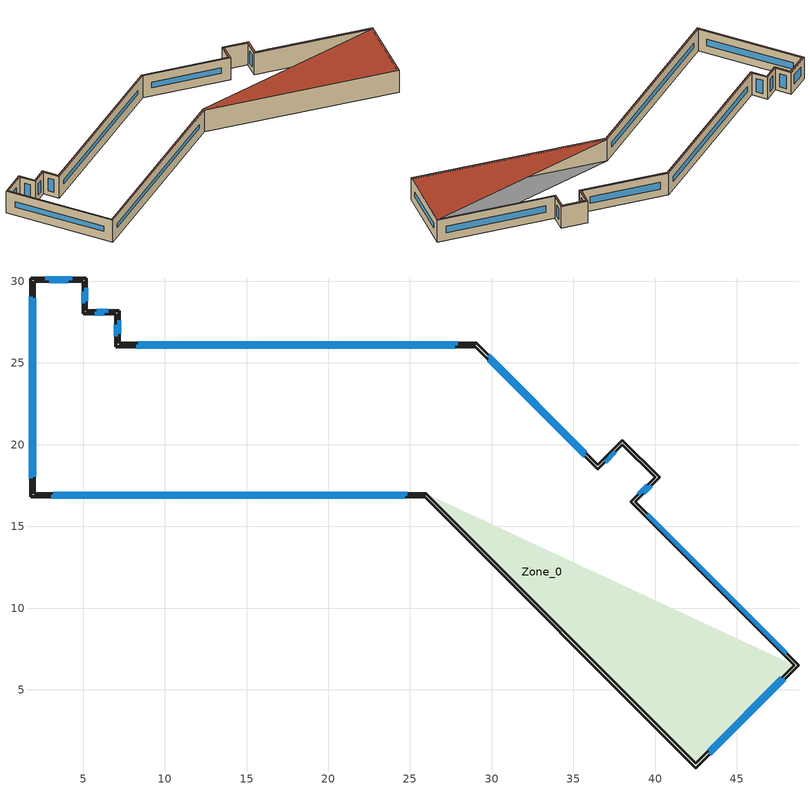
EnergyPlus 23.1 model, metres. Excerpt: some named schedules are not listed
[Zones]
Zone_0
 floor outside (90.1-2019 Nonresidential CZ 0 Exterior Floor (Mass)): 42.5,0.22 25.92,16.8 1.8,16.8 1.8,30.2 5.2,30.2 5.2,28.2 7.2,28.2 7.2,26.2 7,26.2 7,26 29,26 36.5,18.5 38,20 40,18 38.5,16.5 48.5,6.5 26,17 2,17 2,30 5,30 5,28 7,28 7,26.2 29.08,26.2 36.5,18.78 38,20.28 40.28,18 38.78,16.5 48.78,6.5 z12
 wall outside (90.1-2019 Nonresidential CZ 0 Exterior Wall (Mass)): 42.5,0.22 48.78,6.5 38.78,16.5 40.28,18 38,20.28 36.5,18.78 29.08,26.2 7.2,26.2 7.2,28.2 5.2,28.2 5.2,30.2 1.8,30.2 1.8,16.8 25.92,16.8 42.5,0.22 / 42.5,0.5 26,17 2,17 2,30 5,30 5,28 7,28 7,26 29,26 36.5,18.5 38,20 40,18 38.5,16.5 48.5,6.5 42.5,0.5 z12:15
 window (90.1-2019 Nonresidential CZ 0 Glazing (Operable)): 43.34,1.06 47.94,5.66 z13.19:13.81; 48.03,7.25 39.53,15.75 z13.06:13.94; 39.31,17.03 39.76,17.47 z12.74:14.26; 35.77,19.51 29.81,25.47 z13.03:13.97; 27.92,26.2 8.36,26.2 z13.16:13.84; 7.2,26.79 7.2,27.61 / 5.2,28.79 5.2,29.61 z12.59:14.41; 6.55,28.2 5.85,28.2 / 5,29.35 5,28.65 / 7,27.35 7,26.65 z12.65:14.35; 4.32,30.2 2.68,30.2 z12.88:14.12; 1.8,29.06 1.8,17.94 z13.14:13.86; 3.05,16.8 24.67,16.8 / 8.25,26 27.75,26 z13.25:13.75; 24.83,17 3.17,17 z13.17:13.83; 2,18.05 2,28.95 z13.05:13.95; 2.92,30 4.08,30 z12.92:14.08; 5.71,28 6.29,28 z12.71:14.29; 29.79,25.21 35.71,19.29 z13.12:13.88; 36.93,18.93 37.57,19.57 z12.61:14.39; 39.52,17.52 38.98,16.98 z12.68:14.32; 47.73,5.73 43.27,1.27 z13.1:13.9
 roof outside (90.1-2019 Nonresidential CZ 0 Exterior Roof (Mass)): 42.5,0.22 48.78,6.5 38.78,16.5 40.28,18 38,20.28 36.5,18.78 29.08,26.2 7,26.2 7,28 5,28 5,30 2,30 2,17 26,17 48.5,6.5 38.5,16.5 40,18 38,20 36.5,18.5 29,26 7,26 7,26.2 7.2,26.2 7.2,28.2 5.2,28.2 5.2,30.2 1.8,30.2 1.8,16.8 25.92,16.8 z15
[Site:GroundTemperature:BuildingSurface]
18, 18, 18, 18, 18, 18, 18, 18, 18, 18, 18, 18
[Site:GroundReflectance]
0.2, 0.2, 0.2, 0.2, 0.2, 0.2, 0.2, 0.2, 0.2, 0.2, 0.2, 0.2
[Site:GroundReflectance:SnowModifier]
1, 1
[Site:WeatherStation]
Wind Sensor Height Above Ground {m}=10; Wind Speed Profile Exponent=0.22; Wind Speed Profile Boundary Layer Thickness {m}=370; Air Temperature Sensor Height Above Ground {m}=1.5
[SizingPeriod:WeatherFileConditionType] Use Weather File Daylight Saving Period=No; Use Weather File Rain and Snow Indicators=No
Name | Period Selection | Day Type
Extreme Summer Weather Period for Design | SummerExtreme | SummerDesignDay
Extreme Winter Weather Period for Design | WinterExtreme | WinterDesignDay
[Building]
Building: North Axis {deg}=277.73; Terrain=Suburbs; Loads Convergence Tolerance Value=0.04; Temperature Convergence Tolerance Value {deltaC}=0.25; Solar Distribution=FullExterior; Maximum Number of Warmup Days=30; Minimum Number of Warmup Days=7
[Construction]
90.1-2019 Nonresidential CZ 0 Exterior Wall (Mass): Stucco_0.025_90.1-2019 Nonresidential CZ 0 Exterior Wall (Mass), Concrete_0.203_90.1-2019 Nonresidential CZ 0 Exterior Wall (Mass), Mineral Wool_0.006340168156952033_90.1-2019 Nonresidential CZ 0 Exterior Wall (Mass), Plaster_0.013_90.1-2019 Nonresidential CZ 0 Exterior Wall (Mass)
90.1-2019 Nonresidential CZ 0 Exterior Floor (Mass): Stucco_0.025_90.1-2019 Nonresidential CZ 0 Exterior Floor (Mass), Mineral Wool_0.005244967487677573_90.1-2019 Nonresidential CZ 0 Exterior Floor (Mass), Concrete_0.102_90.1-2019 Nonresidential CZ 0 Exterior Floor (Mass), Carpet_0.02_90.1-2019 Nonresidential CZ 0 Exterior Floor (Mass)
90.1-2019 Nonresidential CZ 0 Exterior Roof (Mass): Vaporpermeable Felt_0.003_90.1-2019 Nonresidential CZ 0 Exterior Roof (Mass), XPS Board_0.14713995500631277_90.1-2019 Nonresidential CZ 0 Exterior Roof (Mass), Concrete_0.203_90.1-2019 Nonresidential CZ 0 Exterior Roof (Mass), Acoustic Tile_0.005_90.1-2019 Nonresidential CZ 0 Exterior Roof (Mass)
90.1-2019 Nonresidential CZ 0 Glazing (Operable): 90.1-2019 Nonresidential CZ 0 Glazing (Operable)Window
[Material]
Stucco_0.025_90.1-2019 Nonresidential CZ 0 Exterior Wall (Mass): Roughness=Smooth; @90.1-2019 Nonresidential CZ 0 Exterior Wall (Mass):Stucco-Thickness@ [m]=0.025; @90.1-2019 Nonresidential CZ 0 Exterior Wall (Mass):Stucco-Conductivity@ [W/m-K]=0.72; @90.1-2019 Nonresidential CZ 0 Exterior Wall (Mass):Stucco-Density@ [kg/m3]=1856; @90.1-2019 Nonresidential CZ 0 Exterior Wall (Mass):Stucco-SpecificHeat@ [J/kg-K]=840; @90.1-2019 Nonresidential CZ 0 Exterior Wall (Mass):Stucco-ThermalEmittance@=0.9; @90.1-2019 Nonresidential CZ 0 Exterior Wall (Mass):Stucco-SolarAbsorptance@=0.7; @90.1-2019 Nonresidential CZ 0 Exterior Wall (Mass):Stucco-VisibleAbsorptance@=0.7
Concrete_0.203_90.1-2019 Nonresidential CZ 0 Exterior Wall (Mass): Roughness=Rough; @90.1-2019 Nonresidential CZ 0 Exterior Wall (Mass):Concrete-Thickness@ [m]=0.203; @90.1-2019 Nonresidential CZ 0 Exterior Wall (Mass):Concrete-Conductivity@ [W/m-K]=2; @90.1-2019 Nonresidential CZ 0 Exterior Wall (Mass):Concrete-Density@ [kg/m3]=2400; @90.1-2019 Nonresidential CZ 0 Exterior Wall (Mass):Concrete-SpecificHeat@ [J/kg-K]=950; @90.1-2019 Nonresidential CZ 0 Exterior Wall (Mass):Concrete-ThermalEmittance@=0.9; @90.1-2019 Nonresidential CZ 0 Exterior Wall (Mass):Concrete-SolarAbsorptance@=0.7; @90.1-2019 Nonresidential CZ 0 Exterior Wall (Mass):Concrete-VisibleAbsorptance@=0.7
Mineral Wool_0.006340168156952033_90.1-2019 Nonresidential CZ 0 Exterior Wall (Mass): Roughness=Rough; @90.1-2019 Nonresidential CZ 0 Exterior Wall (Mass):Mineral Wool-Thickness@ [m]=0.00634017; @90.1-2019 Nonresidential CZ 0 Exterior Wall (Mass):Mineral Wool-Conductivity@ [W/m-K]=0.041; @90.1-2019 Nonresidential CZ 0 Exterior Wall (Mass):Mineral Wool-Density@ [kg/m3]=155; @90.1-2019 Nonresidential CZ 0 Exterior Wall (Mass):Mineral Wool-SpecificHeat@ [J/kg-K]=1130; @90.1-2019 Nonresidential CZ 0 Exterior Wall (Mass):Mineral Wool-ThermalEmittance@=0.9; @90.1-2019 Nonresidential CZ 0 Exterior Wall (Mass):Mineral Wool-SolarAbsorptance@=0.7; @90.1-2019 Nonresidential CZ 0 Exterior Wall (Mass):Mineral Wool-VisibleAbsorptance@=0.7
Plaster_0.013_90.1-2019 Nonresidential CZ 0 Exterior Wall (Mass): Roughness=Rough; @90.1-2019 Nonresidential CZ 0 Exterior Wall (Mass):Plaster-Thickness@ [m]=0.013; @90.1-2019 Nonresidential CZ 0 Exterior Wall (Mass):Plaster-Conductivity@ [W/m-K]=1; @90.1-2019 Nonresidential CZ 0 Exterior Wall (Mass):Plaster-Density@ [kg/m3]=2000; @90.1-2019 Nonresidential CZ 0 Exterior Wall (Mass):Plaster-SpecificHeat@ [J/kg-K]=1130; @90.1-2019 Nonresidential CZ 0 Exterior Wall (Mass):Plaster-ThermalEmittance@=0.9; @90.1-2019 Nonresidential CZ 0 Exterior Wall (Mass):Plaster-SolarAbsorptance@=0.7; @90.1-2019 Nonresidential CZ 0 Exterior Wall (Mass):Plaster-VisibleAbsorptance@=0.7
Stucco_0.025_90.1-2019 Nonresidential CZ 0 Exterior Floor (Mass): Roughness=Smooth; @90.1-2019 Nonresidential CZ 0 Exterior Floor (Mass):Stucco-Thickness@ [m]=0.025; @90.1-2019 Nonresidential CZ 0 Exterior Floor (Mass):Stucco-Conductivity@ [W/m-K]=0.72; @90.1-2019 Nonresidential CZ 0 Exterior Floor (Mass):Stucco-Density@ [kg/m3]=1856; @90.1-2019 Nonresidential CZ 0 Exterior Floor (Mass):Stucco-SpecificHeat@ [J/kg-K]=840; @90.1-2019 Nonresidential CZ 0 Exterior Floor (Mass):Stucco-ThermalEmittance@=0.9; @90.1-2019 Nonresidential CZ 0 Exterior Floor (Mass):Stucco-SolarAbsorptance@=0.7; @90.1-2019 Nonresidential CZ 0 Exterior Floor (Mass):Stucco-VisibleAbsorptance@=0.7
Mineral Wool_0.005244967487677573_90.1-2019 Nonresidential CZ 0 Exterior Floor (Mass): Roughness=Rough; @90.1-2019 Nonresidential CZ 0 Exterior Floor (Mass):Mineral Wool-Thickness@ [m]=0.00524497; @90.1-2019 Nonresidential CZ 0 Exterior Floor (Mass):Mineral Wool-Conductivity@ [W/m-K]=0.041; @90.1-2019 Nonresidential CZ 0 Exterior Floor (Mass):Mineral Wool-Density@ [kg/m3]=155; @90.1-2019 Nonresidential CZ 0 Exterior Floor (Mass):Mineral Wool-SpecificHeat@ [J/kg-K]=1130; @90.1-2019 Nonresidential CZ 0 Exterior Floor (Mass):Mineral Wool-ThermalEmittance@=0.9; @90.1-2019 Nonresidential CZ 0 Exterior Floor (Mass):Mineral Wool-SolarAbsorptance@=0.7; @90.1-2019 Nonresidential CZ 0 Exterior Floor (Mass):Mineral Wool-VisibleAbsorptance@=0.7
Concrete_0.102_90.1-2019 Nonresidential CZ 0 Exterior Floor (Mass): Roughness=Rough; @90.1-2019 Nonresidential CZ 0 Exterior Floor (Mass):Concrete-Thickness@ [m]=0.102; @90.1-2019 Nonresidential CZ 0 Exterior Floor (Mass):Concrete-Conductivity@ [W/m-K]=2; @90.1-2019 Nonresidential CZ 0 Exterior Floor (Mass):Concrete-Density@ [kg/m3]=2400; @90.1-2019 Nonresidential CZ 0 Exterior Floor (Mass):Concrete-SpecificHeat@ [J/kg-K]=950; @90.1-2019 Nonresidential CZ 0 Exterior Floor (Mass):Concrete-ThermalEmittance@=0.9; @90.1-2019 Nonresidential CZ 0 Exterior Floor (Mass):Concrete-SolarAbsorptance@=0.7; @90.1-2019 Nonresidential CZ 0 Exterior Floor (Mass):Concrete-VisibleAbsorptance@=0.7
Carpet_0.02_90.1-2019 Nonresidential CZ 0 Exterior Floor (Mass): Roughness=MediumRough; @90.1-2019 Nonresidential CZ 0 Exterior Floor (Mass):Carpet-Thickness@ [m]=0.02; @90.1-2019 Nonresidential CZ 0 Exterior Floor (Mass):Carpet-Conductivity@ [W/m-K]=0.06; @90.1-2019 Nonresidential CZ 0 Exterior Floor (Mass):Carpet-Density@ [kg/m3]=288; @90.1-2019 Nonresidential CZ 0 Exterior Floor (Mass):Carpet-SpecificHeat@ [J/kg-K]=1380; @90.1-2019 Nonresidential CZ 0 Exterior Floor (Mass):Carpet-ThermalEmittance@=0.9; @90.1-2019 Nonresidential CZ 0 Exterior Floor (Mass):Carpet-SolarAbsorptance@=0.7; @90.1-2019 Nonresidential CZ 0 Exterior Floor (Mass):Carpet-VisibleAbsorptance@=0.7
Vaporpermeable Felt_0.003_90.1-2019 Nonresidential CZ 0 Exterior Roof (Mass): Roughness=Rough; @90.1-2019 Nonresidential CZ 0 Exterior Roof (Mass):Vaporpermeable Felt-Thickness@ [m]=0.003; @90.1-2019 Nonresidential CZ 0 Exterior Roof (Mass):Vaporpermeable Felt-Conductivity@ [W/m-K]=0.909091; @90.1-2019 Nonresidential CZ 0 Exterior Roof (Mass):Vaporpermeable Felt-Density@ [kg/m3]=0.5; @90.1-2019 Nonresidential CZ 0 Exterior Roof (Mass):Vaporpermeable Felt-SpecificHeat@ [J/kg-K]=1800; @90.1-2019 Nonresidential CZ 0 Exterior Roof (Mass):Vaporpermeable Felt-ThermalEmittance@=0.9; @90.1-2019 Nonresidential CZ 0 Exterior Roof (Mass):Vaporpermeable Felt-SolarAbsorptance@=0.7; @90.1-2019 Nonresidential CZ 0 Exterior Roof (Mass):Vaporpermeable Felt-VisibleAbsorptance@=0.7
XPS Board_0.14713995500631277_90.1-2019 Nonresidential CZ 0 Exterior Roof (Mass): Roughness=Rough; @90.1-2019 Nonresidential CZ 0 Exterior Roof (Mass):XPS Board-Thickness@ [m]=0.14714; @90.1-2019 Nonresidential CZ 0 Exterior Roof (Mass):XPS Board-Conductivity@ [W/m-K]=0.034; @90.1-2019 Nonresidential CZ 0 Exterior Roof (Mass):XPS Board-Density@ [kg/m3]=35; @90.1-2019 Nonresidential CZ 0 Exterior Roof (Mass):XPS Board-SpecificHeat@ [J/kg-K]=1400; @90.1-2019 Nonresidential CZ 0 Exterior Roof (Mass):XPS Board-ThermalEmittance@=0.9; @90.1-2019 Nonresidential CZ 0 Exterior Roof (Mass):XPS Board-SolarAbsorptance@=0.7; @90.1-2019 Nonresidential CZ 0 Exterior Roof (Mass):XPS Board-VisibleAbsorptance@=0.7
Concrete_0.203_90.1-2019 Nonresidential CZ 0 Exterior Roof (Mass): Roughness=Rough; @90.1-2019 Nonresidential CZ 0 Exterior Roof (Mass):Concrete-Thickness@ [m]=0.203; @90.1-2019 Nonresidential CZ 0 Exterior Roof (Mass):Concrete-Conductivity@ [W/m-K]=2; @90.1-2019 Nonresidential CZ 0 Exterior Roof (Mass):Concrete-Density@ [kg/m3]=2400; @90.1-2019 Nonresidential CZ 0 Exterior Roof (Mass):Concrete-SpecificHeat@ [J/kg-K]=950; @90.1-2019 Nonresidential CZ 0 Exterior Roof (Mass):Concrete-ThermalEmittance@=0.9; @90.1-2019 Nonresidential CZ 0 Exterior Roof (Mass):Concrete-SolarAbsorptance@=0.7; @90.1-2019 Nonresidential CZ 0 Exterior Roof (Mass):Concrete-VisibleAbsorptance@=0.7
Acoustic Tile_0.005_90.1-2019 Nonresidential CZ 0 Exterior Roof (Mass): Roughness=MediumSmooth; @90.1-2019 Nonresidential CZ 0 Exterior Roof (Mass):Acoustic Tile-Thickness@ [m]=0.005; @90.1-2019 Nonresidential CZ 0 Exterior Roof (Mass):Acoustic Tile-Conductivity@ [W/m-K]=0.06; @90.1-2019 Nonresidential CZ 0 Exterior Roof (Mass):Acoustic Tile-Density@ [kg/m3]=368; @90.1-2019 Nonresidential CZ 0 Exterior Roof (Mass):Acoustic Tile-SpecificHeat@ [J/kg-K]=590; @90.1-2019 Nonresidential CZ 0 Exterior Roof (Mass):Acoustic Tile-ThermalEmittance@=0.9; @90.1-2019 Nonresidential CZ 0 Exterior Roof (Mass):Acoustic Tile-SolarAbsorptance@=0.7; @90.1-2019 Nonresidential CZ 0 Exterior Roof (Mass):Acoustic Tile-VisibleAbsorptance@=0.7
[WindowMaterial:SimpleGlazingSystem]
90.1-2019 Nonresidential CZ 0 Glazing (Operable)Window: @90.1-2019 Nonresidential CZ 0 Glazing (Operable)-UValue@=3.52052; @90.1-2019 Nonresidential CZ 0 Glazing (Operable)-SolarHeatGainCoefficient@=0.2; @90.1-2019 Nonresidential CZ 0 Glazing (Operable)-VisibleTransmittance@=0.22
[Zone]
Zone_0: Rotation [deg]=0; Type=1; Multiplier=1; Volume [m3]=79.4638; Area [m2]=26.4879; Zone Inside Convection Algorithm=TARP; Zone Outside Convection Algorithm=DOE-2
[People]
People Zone_0: Zone or ZoneList=Zone_0; OccupancySchedule=occOffice; Number of People Calculation Method=People/Area; PeopleDensity [person/m2]=0.0714; Fraction Radiant=0.3; Sensible Heat Fraction=AUTOCALCULATE; Activity Level Schedule=Zone_0PeopleActivity; Carbon Dioxide Generation Rate [m3/s-W]=3.82E-08; Enable ASHRAE 55 Comfort Warnings=No; Mean Radiant Temperature Calculation Type=ZoneAveraged; Work Efficiency Schedule=Zone_0WorkEfficiency; Clothing Insulation Calculation Method=DynamicClothingModelASHRAE55; Air Velocity Schedule=AirSpeed 0; Thermal Comfort Model 1 Type=AdaptiveASH55; Thermal Comfort Model 2 Type=Pierce; Thermal Comfort Model 3 Type=Fanger
[ElectricEquipment]
Zone_0 Equipment: Zone or ZoneList=Zone_0; EquipmentAvailibilitySchedule=equipOffice; Design Level Calculation Method=Watts/Area; EquipmentPowerDensity [W/m2]=15; Fraction Latent=0; Fraction Radiant=.2; Fraction Lost=0
[Lights]
Zone_0 General lighting: Zone or ZoneList=Zone_0; LightsAvailibilitySchedule=lightsOffice; Design Level Calculation Method=Watts/Area; LightingPowerDensity [W/m2]=20; Return Air Fraction=0; Fraction Radiant=.42; Fraction Visible=.18; Fraction Replaceable=1
[Daylighting:Controls]
Zone_0_DaylCtrl: Zone=Zone_0; Daylighting Method=SplitFlux; @Zone_0-LightsAvailibilitySchedule@=lightsOffice; Lighting control type { 1 = continuous,2 = stepped,3 = continuous / off}=Continuous; Minimum Input Power Fraction for Continuous Dimming Control=0.1; Minimum Light Output Fraction for Continuous Dimming Control=0.1; Number of Stepped Control Steps=3; Probability Lighting will be Reset When Needed in Manual Stepped Control=1; Maximum Allowable Discomfort Glare Index=22; Daylighting Reference Point 1=Zone_0_DaylCtrlRefPt1; Fraction of Zone Controlled by Reference Point 1=1; @Zone_0-IlluminanceSetpoint@ [lux at Reference Point 1]=500
[ZoneVentilation:WindandStackOpenArea]
Zone_0NatVent_Buoy: Zone=Zone_0; Opening Area {m2}=91.7664; Opening Area Fraction Schedule=NatVentAvail_Zone_0; Opening Effectiveness=0; Effective Angle {deg}=0; Height Difference {m}=0.20706; Discharge Coefficient for Opening=0.6; Minimum Indoor Temperature {C}=22; Maximum Indoor Temperature {C}=100; Delta Temperature {deltaC}=1; Minimum Outdoor Temperature {C}=0; Maximum Outdoor Temperature {C}=30; Maximum Wind Speed {m/s}=40
[ZoneInfiltration:DesignFlowRate]
Zone_0Infiltration: Zone or ZoneList=Zone_0; Schedule=On; Design Flow Rate Calculation Method=Flow/ExteriorArea; Flow per Exterior Surface Area [m3/s-m2]=0.00056896; @Zone_0-InfiltrationConstantCoefficient@=1; @Zone_0-InfiltrationTemperatureCoefficient@=0; @Zone_0-InfiltrationWindVelocityCoefficient@=0; @Zone_0-InfiltrationWindVelocitySquaredCoefficient@=0
[Zone equipment]
Zone_0: Zone_0 Ideal Loads Air
[Sizing:Zone]
Zone_0: Zone Cooling Design Supply Air Temperature Input Method=SupplyAirTemperature; Zone Cooling Design Supply Air Temperature {C}=12; Zone Heating Design Supply Air Temperature Input Method=SupplyAirTemperature; Zone Heating Design Supply Air Temperature {C}=35; Zone Cooling Design Supply Air Humidity Ratio {kgWater/kgDryAir}=0.009; Zone Heating Design Supply Air Humidity Ratio {kgWater/kgDryAir}=0.004; Design Specification Outdoor Air Object=Zone_0MinFreshAir; Zone Heating Sizing Factor=1.15; Zone Cooling Sizing Factor=1.15; Cooling Design Air Flow Method=DesignDay; Heating Design Air Flow Method=DesignDay
[ZoneControl:Thermostat]
Zone_0 Thermostat: Zone or ZoneList=Zone_0; Control Type Schedule=Zone_0_ZoneControlTypeSched; Control 1=Dual Setpoint - Zone Zone_0
[ThermostatSetpoint:DualSetpoint]
Dual Setpoint - Zone Zone_0: Heating Setpoint Temperature Schedule=Zone_0Heating_SP_Sch; Cooling Setpoint Temperature Schedule=Zone_0Cooling_SP_Sch
[DesignSpecification:OutdoorAir]
Zone_0MinFreshAir: Outdoor Air Method=Sum; @Zone_0-MinFreshAirPerson@ [m3/s-person]=0.01; @Zone_0-MinFreshAirArea@ [m3/s-m2]=0.001; MechVentSchedule=AllOn
[Schedule:Constant]
On: 1
AirSpeed 0: 0
Zone_0PeopleActivity: Any Number, 125.28
Zone_0WorkEfficiency: Any Number, 0
Zone_0_ZoneControlTypeSched: 4
[Schedule:Year]
occOffice: Fraction, occOffice_0, 1, 1, 12, 31
lightsOffice: Fraction, lightsOffice_0, 1, 1, 12, 31
equipOffice: Fraction, equipOffice_0, 1, 1, 12, 31
NatVentAvail_Zone_0: Fraction, NatVentAvail_Zone_0_0, 1, 1, 1, 7, NatVentAvail_Zone_0_1, 1, 8, 1, 14, NatVentAvail_Zone_0_2, 1, 15, 1, 21, NatVentAvail_Zone_0_3, 1, 22, 1, 28, NatVentAvail_Zone_0_4, 1, 29, 2, 4, NatVentAvail_Zone_0_5, 2, 5, 2, 11, NatVentAvail_Zone_0_6, 2, 12, 2, 18, NatVentAvail_Zone_0_7, 2, 19, 2, 25, NatVentAvail_Zone_0_8, 2, 26, 3, 4, NatVentAvail_Zone_0_9, 3, 5, 3, 11, NatVentAvail_Zone_0_10, 3, 12, 3, 18, NatVentAvail_Zone_0_11, 3, 19, 3, 25, NatVentAvail_Zone_0_12, 3, 26, 4, 1, NatVentAvail_Zone_0_13, 4, 2, 4, 8, NatVentAvail_Zone_0_14, 4, 9, 4, 15, NatVentAvail_Zone_0_15, 4, 16, 4, 22, NatVentAvail_Zone_0_16, 4, 23, 4, 29, NatVentAvail_Zone_0_17, 4, 30, 5, 6, NatVentAvail_Zone_0_18, 5, 7, 5, 13, NatVentAvail_Zone_0_19, 5, 14, 5, 20, NatVentAvail_Zone_0_20, 5, 21, 5, 27, NatVentAvail_Zone_0_21, 5, 28, 6, 3, NatVentAvail_Zone_0_22, 6, 4, 6, 10, NatVentAvail_Zone_0_23, 6, 11, 6, 17, NatVentAvail_Zone_0_24, 6, 18, 6, 24, NatVentAvail_Zone_0_25, 6, 25, 7, 1, NatVentAvail_Zone_0_26, 7, 2, 7, 8, NatVentAvail_Zone_0_27, 7, 9, 7, 15, NatVentAvail_Zone_0_28, 7, 16, 7, 22, NatVentAvail_Zone_0_29, 7, 23, 7, 29, NatVentAvail_Zone_0_30, 7, 30, 8, 5, NatVentAvail_Zone_0_31, 8, 6, 8, 12, NatVentAvail_Zone_0_32, 8, 13, 8, 19, NatVentAvail_Zone_0_33, 8, 20, 8, 26, NatVentAvail_Zone_0_34, 8, 27, 9, 2, NatVentAvail_Zone_0_35, 9, 3, 9, 9, NatVentAvail_Zone_0_36, 9, 10, 9, 16, NatVentAvail_Zone_0_37, 9, 17, 9, 23, NatVentAvail_Zone_0_38, 9, 24, 9, 30, NatVentAvail_Zone_0_39, 10, 1, 10, 7, NatVentAvail_Zone_0_40, 10, 8, 10, 14, NatVentAvail_Zone_0_41, 10, 15, 10, 21, NatVentAvail_Zone_0_42, 10, 22, 10, 28, NatVentAvail_Zone_0_43, 10, 29, 11, 4, NatVentAvail_Zone_0_44, 11, 5, 11, 11, NatVentAvail_Zone_0_45, 11, 12, 11, 18, NatVentAvail_Zone_0_46, 11, 19, 11, 25, NatVentAvail_Zone_0_47, 11, 26, 12, 2, NatVentAvail_Zone_0_48, 12, 3, 12, 9, NatVentAvail_Zone_0_49, 12, 10, 12, 16, NatVentAvail_Zone_0_50, 12, 17, 12, 23, NatVentAvail_Zone_0_51, 12, 24, 12, 30, NatVentAvail_Zone_0_52, 12, 31, 12, 31
[Schedule:Week:Daily]
occOffice_0: 5c6cb80a-2718-4209-abfc-e37ec05789f5, 39d1c277-15d9-442d-b48a-a175d264ae40, 39d1c277-15d9-442d-b48a-a175d264ae40, 39d1c277-15d9-442d-b48a-a175d264ae40, 39d1c277-15d9-442d-b48a-a175d264ae40, 39d1c277-15d9-442d-b48a-a175d264ae40, 5c6cb80a-2718-4209-abfc-e37ec05789f5, 5c6cb80a-2718-4209-abfc-e37ec05789f5, 5c6cb80a-2718-4209-abfc-e37ec05789f5, 5c6cb80a-2718-4209-abfc-e37ec05789f5, 5c6cb80a-2718-4209-abfc-e37ec05789f5, 5c6cb80a-2718-4209-abfc-e37ec05789f5
lightsOffice_0: 5c6cb80a-2718-4209-abfc-e37ec05789f5, 9aa03d39-f196-4cf1-b12a-1fdd345af34f, 9aa03d39-f196-4cf1-b12a-1fdd345af34f, 9aa03d39-f196-4cf1-b12a-1fdd345af34f, 9aa03d39-f196-4cf1-b12a-1fdd345af34f, 9aa03d39-f196-4cf1-b12a-1fdd345af34f, 5c6cb80a-2718-4209-abfc-e37ec05789f5, 5c6cb80a-2718-4209-abfc-e37ec05789f5, 5c6cb80a-2718-4209-abfc-e37ec05789f5, 5c6cb80a-2718-4209-abfc-e37ec05789f5, 5c6cb80a-2718-4209-abfc-e37ec05789f5, 5c6cb80a-2718-4209-abfc-e37ec05789f5
equipOffice_0: 8c8de483-7f90-412b-a729-52a41b826d8a, f314cbb4-8b90-4285-a31d-d7eeba60b4e7, f314cbb4-8b90-4285-a31d-d7eeba60b4e7, f314cbb4-8b90-4285-a31d-d7eeba60b4e7, f314cbb4-8b90-4285-a31d-d7eeba60b4e7, f314cbb4-8b90-4285-a31d-d7eeba60b4e7, 8c8de483-7f90-412b-a729-52a41b826d8a, 8c8de483-7f90-412b-a729-52a41b826d8a, 8c8de483-7f90-412b-a729-52a41b826d8a, 8c8de483-7f90-412b-a729-52a41b826d8a, 8c8de483-7f90-412b-a729-52a41b826d8a, 8c8de483-7f90-412b-a729-52a41b826d8a
NatVentAvail_Zone_0_0: 5af0235e-f83d-40d1-8ed1-0eb4305ef992, 76beb657-0d3d-429f-b040-61f01982c408, 5bf43111-3af6-4816-a9d5-4c1918c627db, f809c3f8-f6dd-43f5-ac32-33f94a8b349c, 53069480-f61d-48d7-aa05-5d0b2efa1b5b, 26ecc0ee-aeb5-497c-af10-549bd2621fb9, 65e1ce37-b40b-4373-b6d2-e399b6346667, 5af0235e-f83d-40d1-8ed1-0eb4305ef992, 5af0235e-f83d-40d1-8ed1-0eb4305ef992, 5af0235e-f83d-40d1-8ed1-0eb4305ef992, 5af0235e-f83d-40d1-8ed1-0eb4305ef992, 5af0235e-f83d-40d1-8ed1-0eb4305ef992
NatVentAvail_Zone_0_1: 7c9ced58-51fd-40ce-80b9-bf85b7fdf26d, c0689fb9-7db7-4c65-8e14-2948c177c5a2, f500ed0f-15cb-4fed-be71-5ba4409327b4, 673889a0-e6ae-49e3-b98f-b42863efee8b, 2377bbc0-99bf-4392-98fe-955ea0fb932e, 71a67a65-f95b-4d2e-8460-1a3e21885096, 6a20f4fd-27d2-4451-879d-383c42d37390, 7c9ced58-51fd-40ce-80b9-bf85b7fdf26d, 7c9ced58-51fd-40ce-80b9-bf85b7fdf26d, 7c9ced58-51fd-40ce-80b9-bf85b7fdf26d, 7c9ced58-51fd-40ce-80b9-bf85b7fdf26d, 7c9ced58-51fd-40ce-80b9-bf85b7fdf26d
NatVentAvail_Zone_0_2: 3bc09e32-6095-4ff9-bd01-91606011af26, 688598aa-1879-42f7-9086-6070d1b4419a, 2377bbc0-99bf-4392-98fe-955ea0fb932e, 2e7f113d-f8b9-4d9e-8aa5-a30eed35195a, 76beb657-0d3d-429f-b040-61f01982c408, 2c70aca1-25ee-44ba-98f2-bb6834b1af60, 5b76ec3d-259c-44be-9a5d-7b0e4ad2a265, 3bc09e32-6095-4ff9-bd01-91606011af26, 3bc09e32-6095-4ff9-bd01-91606011af26, 3bc09e32-6095-4ff9-bd01-91606011af26, 3bc09e32-6095-4ff9-bd01-91606011af26, 3bc09e32-6095-4ff9-bd01-91606011af26
NatVentAvail_Zone_0_3: c3bdc7e2-79cb-4d43-a2a5-14b9754b0a86, abff430e-85b5-453a-90f2-c35d6fb69e15, 61189506-cdba-4731-aa85-26acc2a85f79, ef5a1e56-84ad-4f5b-b978-124a92e12150, 08bb569e-4133-46e1-8adb-981731d91e49, 5af0235e-f83d-40d1-8ed1-0eb4305ef992, 11970226-cc62-4ed8-b6d1-b5975dec30d4, c3bdc7e2-79cb-4d43-a2a5-14b9754b0a86, c3bdc7e2-79cb-4d43-a2a5-14b9754b0a86, c3bdc7e2-79cb-4d43-a2a5-14b9754b0a86, c3bdc7e2-79cb-4d43-a2a5-14b9754b0a86, c3bdc7e2-79cb-4d43-a2a5-14b9754b0a86
NatVentAvail_Zone_0_4: a94970e2-008b-40b4-98c4-170284fdf7d0, 342b64aa-1a51-42d0-a2b3-dd54d14eae8f, 8015cb9d-7741-4ff1-b7cd-30bbec308e26, 4ae5e9e0-f415-4429-ac53-350bf039395a, 2522fcdb-d214-43dd-905f-f834ba27bdd6, 68c209a6-07e3-4fc1-aa08-41025c4fad12, 342b64aa-1a51-42d0-a2b3-dd54d14eae8f, a94970e2-008b-40b4-98c4-170284fdf7d0, a94970e2-008b-40b4-98c4-170284fdf7d0, a94970e2-008b-40b4-98c4-170284fdf7d0, a94970e2-008b-40b4-98c4-170284fdf7d0, a94970e2-008b-40b4-98c4-170284fdf7d0
NatVentAvail_Zone_0_5: 83c8daf4-31e7-4a7b-8955-58ea4fd82914, 37db56ff-2f6c-452a-a500-58438bb4039f, 46e3fa86-365a-4a2c-b7a4-c033ef2c56fe, a3c8f685-71e0-4571-8b73-3824276aaace, 49ba7c88-6495-4bd0-be92-e964538d630b, 3ba5ac1a-5c78-4039-b532-75fcf0303b99, 556a1b4f-88eb-482b-93ed-87089df6cf80, 83c8daf4-31e7-4a7b-8955-58ea4fd82914, 83c8daf4-31e7-4a7b-8955-58ea4fd82914, 83c8daf4-31e7-4a7b-8955-58ea4fd82914, 83c8daf4-31e7-4a7b-8955-58ea4fd82914, 83c8daf4-31e7-4a7b-8955-58ea4fd82914
NatVentAvail_Zone_0_6: 759ac809-04f6-468b-959b-d69340d3a4a0, 8b6ca15e-377a-418a-8697-1e12d964a10a, 144ce713-512e-4e88-91a7-d0adf0fd1e1b, d21a2c7e-8f4a-4fb3-b377-46b5d7fb30e1, 52ca4d3e-9e67-4799-8875-d6f2d38e4ce2, 69f249ee-b93a-4351-8dc3-47a8cefb09e5, 12ac3260-a95a-4b72-bd9a-bf365ae37b15, 759ac809-04f6-468b-959b-d69340d3a4a0, 759ac809-04f6-468b-959b-d69340d3a4a0, 759ac809-04f6-468b-959b-d69340d3a4a0, 759ac809-04f6-468b-959b-d69340d3a4a0, 759ac809-04f6-468b-959b-d69340d3a4a0
NatVentAvail_Zone_0_7: 85ffa13d-cb98-491b-9d88-ef64b2a2ecb5, 65d3fb32-b7d5-4cbd-938b-e06d1accddec, e0f0c945-ea4c-446e-bab1-cfcf3d1c1919, 9bedb5be-1e47-4dc0-96e4-7801fb4348a7, 9813c1ad-0d13-474e-bfd1-10838c1d1901, 8b35fd3f-5fd4-4a43-9ddd-b93301307d6a, 4a53daed-6fa5-4a73-a419-790ea16fb40b, 85ffa13d-cb98-491b-9d88-ef64b2a2ecb5, 85ffa13d-cb98-491b-9d88-ef64b2a2ecb5, 85ffa13d-cb98-491b-9d88-ef64b2a2ecb5, 85ffa13d-cb98-491b-9d88-ef64b2a2ecb5, 85ffa13d-cb98-491b-9d88-ef64b2a2ecb5
NatVentAvail_Zone_0_8: af070e20-ed4c-4b15-beed-d7de6cb9bd5b, 7e1fe545-f596-4cdc-80b1-ff2f38cafccb, 2e5968f9-44cc-4b47-8cff-b405a0767b36, addc1c35-3ecc-477e-83b5-8b8fb0c10d72, 03af50da-a346-4245-a4be-e49ea0740d1f, 2183420c-a93d-4566-8570-a1ec5fa6e2f7, b2779c83-c8fc-4939-8014-5032e8573f30, af070e20-ed4c-4b15-beed-d7de6cb9bd5b, af070e20-ed4c-4b15-beed-d7de6cb9bd5b, af070e20-ed4c-4b15-beed-d7de6cb9bd5b, af070e20-ed4c-4b15-beed-d7de6cb9bd5b, af070e20-ed4c-4b15-beed-d7de6cb9bd5b
NatVentAvail_Zone_0_9: f38ea60c-15c0-48db-ba6c-49a242296091, d1bc2f1b-6b23-4e9b-89ad-5088a204bbb8, b2779c83-c8fc-4939-8014-5032e8573f30, fad02c36-da77-48f0-b6a3-fb4dd9782bd0, 42f23977-c978-4fbb-b2d0-47087d4419d4, fe2ac795-75ce-4868-b248-23364e3aa958, 76f46c4d-4813-494e-9ee6-1dc9dc4ee4f7, f38ea60c-15c0-48db-ba6c-49a242296091, f38ea60c-15c0-48db-ba6c-49a242296091, f38ea60c-15c0-48db-ba6c-49a242296091, f38ea60c-15c0-48db-ba6c-49a242296091, f38ea60c-15c0-48db-ba6c-49a242296091
NatVentAvail_Zone_0_10: cb0f3a39-2dae-4a00-923a-de299baec707, b2779c83-c8fc-4939-8014-5032e8573f30, 822448ea-1f7d-4d7e-b2ac-3ae23c7b1999, 07e3aaad-8880-4321-bcfb-3310348f83f8, 4c910485-2eb5-4820-84fa-f7ff478ac59d, fa1d9651-d47a-41b8-b01d-cdfa76511498, 0a375b79-360c-469e-bfe5-e1dd5a0c214d, cb0f3a39-2dae-4a00-923a-de299baec707, cb0f3a39-2dae-4a00-923a-de299baec707, cb0f3a39-2dae-4a00-923a-de299baec707, cb0f3a39-2dae-4a00-923a-de299baec707, cb0f3a39-2dae-4a00-923a-de299baec707
NatVentAvail_Zone_0_11: b2779c83-c8fc-4939-8014-5032e8573f30, 5f2a232d-a470-402a-bf48-2a0b9cd77132, 94839e2d-6bb3-4bce-bdeb-97f581424096, 3d4cf0bf-0b86-42d9-b6c6-22293769539b, 521eb9ba-d495-4b1b-a42a-d5a5751b2d81, a384f892-bc31-4e63-94c8-12ad5076f881, 2e88df3a-ce87-4fb7-8a52-4caddf6a6da4, b2779c83-c8fc-4939-8014-5032e8573f30, b2779c83-c8fc-4939-8014-5032e8573f30, b2779c83-c8fc-4939-8014-5032e8573f30, b2779c83-c8fc-4939-8014-5032e8573f30, b2779c83-c8fc-4939-8014-5032e8573f30
NatVentAvail_Zone_0_12: 2df7e1b8-d5c7-4b12-90ed-934c75662a5d, aaacd339-94eb-449f-a887-7a67e09355d9, b54ed27d-b5b6-4cc9-aa19-736f52548a36, ba8e3a8f-f76e-4d96-a36e-bdc2fadfbcde, 9800031e-5e1c-496d-b424-3b7da7466b51, bedb7bf2-783f-4927-86e1-14bc0a4bb11b, c75f9e44-70fb-40af-b741-0a9fdbae7888, 2df7e1b8-d5c7-4b12-90ed-934c75662a5d, 2df7e1b8-d5c7-4b12-90ed-934c75662a5d, 2df7e1b8-d5c7-4b12-90ed-934c75662a5d, 2df7e1b8-d5c7-4b12-90ed-934c75662a5d, 2df7e1b8-d5c7-4b12-90ed-934c75662a5d
NatVentAvail_Zone_0_13: 7053e9d1-54d5-4bfd-9de4-103c62d7de28, 23bb8afc-7071-4645-a085-023f89049e03, 009f3ffa-b9ee-400f-b3fa-b4416b5954db, b6ab4ec4-69d6-433a-aa4a-7f217d5b84bf, 3e9bd2f3-e024-4f7f-a0fe-1be6d699d410, 93ec7d5e-d051-4260-91d1-82db27ce0ad7, 960f01be-7dcc-410b-8a7a-d32abc878600, 7053e9d1-54d5-4bfd-9de4-103c62d7de28, 7053e9d1-54d5-4bfd-9de4-103c62d7de28, 7053e9d1-54d5-4bfd-9de4-103c62d7de28, 7053e9d1-54d5-4bfd-9de4-103c62d7de28, 7053e9d1-54d5-4bfd-9de4-103c62d7de28
NatVentAvail_Zone_0_14: 73999b6e-ac5e-468e-bc4d-4d887f47ade1, 68c89be6-a41c-411e-871e-a02f150f6181, ee7cb58f-7f2b-4dee-b1b0-0efe5ce2d78f, 14c3b9d5-6a17-45f7-b59e-a4c00f09c8e7, ad0e6b3a-b5ab-4f7f-bb47-7622d71a6fd3, f78e40a7-583e-423b-8403-cf18bacd2ef8, 84a34e5a-c1a1-49e0-9fad-bfd7c4e97287, 73999b6e-ac5e-468e-bc4d-4d887f47ade1, 73999b6e-ac5e-468e-bc4d-4d887f47ade1, 73999b6e-ac5e-468e-bc4d-4d887f47ade1, 73999b6e-ac5e-468e-bc4d-4d887f47ade1, 73999b6e-ac5e-468e-bc4d-4d887f47ade1
NatVentAvail_Zone_0_15: e85c3ec2-825f-4390-ae4f-2d94f6bb93e1, 509bd2c6-4708-4af8-be4d-2b86e270548c, bf70a3b4-702b-4ad4-8ecb-2b660f21093e, 458d3569-8665-4e46-945d-bd961513914c, ab0c6b84-6217-450c-b0e1-513413488263, c35766c1-4b67-4593-a275-d1f671f5c6ef, 14fa2dba-df6f-4d0f-8c2a-75f328efeb26, e85c3ec2-825f-4390-ae4f-2d94f6bb93e1, e85c3ec2-825f-4390-ae4f-2d94f6bb93e1, e85c3ec2-825f-4390-ae4f-2d94f6bb93e1, e85c3ec2-825f-4390-ae4f-2d94f6bb93e1, e85c3ec2-825f-4390-ae4f-2d94f6bb93e1
NatVentAvail_Zone_0_16: 2150363d-3a06-4db7-8851-d5017fe7ee97, 7743a4f7-bc78-4d6d-930c-dbdd0bac85cf, 367ede1d-2bd1-4bc8-8b12-d89effa36eb3, bbed4a67-b91f-434a-9895-70975f408ca3, f7be5c6e-ecf9-41e1-88a3-bce1013b9fef, 8fba7051-9457-4e09-be61-e2b26eb4296d, 170b9b41-c0ec-41e1-b3e1-00f1e3b560ca, 2150363d-3a06-4db7-8851-d5017fe7ee97, 2150363d-3a06-4db7-8851-d5017fe7ee97, 2150363d-3a06-4db7-8851-d5017fe7ee97, 2150363d-3a06-4db7-8851-d5017fe7ee97, 2150363d-3a06-4db7-8851-d5017fe7ee97
NatVentAvail_Zone_0_17: 80fed55e-38ff-4aa8-b759-f3e445199698, 116caa74-860e-407a-b07b-b5bc79909912, f3198f30-d7a9-4229-bc06-4ad12e0affec, 6b0407b9-e10f-4f75-a37a-16c609691b2e, fb4d9d0f-89dd-41af-abd9-35411b4df1ec, 9ed72c59-8f80-4615-88dd-d86916c0f80f, 59b393e1-3b03-4a03-8945-fe2fe0aa2541, 80fed55e-38ff-4aa8-b759-f3e445199698, 80fed55e-38ff-4aa8-b759-f3e445199698, 80fed55e-38ff-4aa8-b759-f3e445199698, 80fed55e-38ff-4aa8-b759-f3e445199698, 80fed55e-38ff-4aa8-b759-f3e445199698
NatVentAvail_Zone_0_18: d96ceea6-8923-4b21-b56a-ec8f47e318fd, 35dca725-98a0-4b22-b824-4bc1bddd62ac, 041fb470-710e-4bba-bfc8-a72475b00ffc, d96ceea6-8923-4b21-b56a-ec8f47e318fd, f9b7f9f8-3931-4825-9eb7-5f0a98b8fc6b, 003823ff-13b2-46a2-8c34-f4cba84a9f79, 06d25ae1-fc23-4f1e-b0ab-33f9b2ac2b54, d96ceea6-8923-4b21-b56a-ec8f47e318fd, d96ceea6-8923-4b21-b56a-ec8f47e318fd, d96ceea6-8923-4b21-b56a-ec8f47e318fd, d96ceea6-8923-4b21-b56a-ec8f47e318fd, d96ceea6-8923-4b21-b56a-ec8f47e318fd
NatVentAvail_Zone_0_19: f5a3e184-669c-49c8-bdd8-58f0b3ed4b7d, 4a7f1c1f-6d0a-4490-99cb-465d992c6951, 01611f2f-fef2-4c9f-a27b-60dcd21c9874, 095a3d22-6776-460e-a4c4-cd428b103035, 32704c68-06c3-4ac8-942b-e99809022ee0, 01f96545-da13-40d7-b3da-8d2d0615fc4a, 1282db4e-0c73-47f6-93dd-e2a3e034c847, f5a3e184-669c-49c8-bdd8-58f0b3ed4b7d, f5a3e184-669c-49c8-bdd8-58f0b3ed4b7d, f5a3e184-669c-49c8-bdd8-58f0b3ed4b7d, f5a3e184-669c-49c8-bdd8-58f0b3ed4b7d, f5a3e184-669c-49c8-bdd8-58f0b3ed4b7d
NatVentAvail_Zone_0_20: 29b82abd-ed8d-4b7e-94a8-b7973943ed72, 530139ad-0112-4b1d-af7e-bd0425894fa6, f5a3e184-669c-49c8-bdd8-58f0b3ed4b7d, 7ef61dbb-7e09-4635-8715-7985fab4a3ea, 25c29002-4e55-44ad-83b6-93600e0888b7, 6b9f26e6-2364-43c7-a536-c9e0816b6b74, 8b4b6b98-a39d-4206-a1f5-ca79ab7e7941, 29b82abd-ed8d-4b7e-94a8-b7973943ed72, 29b82abd-ed8d-4b7e-94a8-b7973943ed72, 29b82abd-ed8d-4b7e-94a8-b7973943ed72, 29b82abd-ed8d-4b7e-94a8-b7973943ed72, 29b82abd-ed8d-4b7e-94a8-b7973943ed72
NatVentAvail_Zone_0_21: 47793d52-1c70-4481-8a95-c7c6122fdb15, 37db56ff-2f6c-452a-a500-58438bb4039f, 3fea6f3f-319f-44a3-8af9-50b38ce2ecf0, f4764729-dccd-4d51-b260-bae1f04bb8bc, a8c666fa-54e3-4cff-a22a-02e45e70c5a7, 56265368-8c83-4de8-b48b-2c3d072c57d0, da0d9532-9aa9-4213-8675-fc3751345d33, 47793d52-1c70-4481-8a95-c7c6122fdb15, 47793d52-1c70-4481-8a95-c7c6122fdb15, 47793d52-1c70-4481-8a95-c7c6122fdb15, 47793d52-1c70-4481-8a95-c7c6122fdb15, 47793d52-1c70-4481-8a95-c7c6122fdb15
NatVentAvail_Zone_0_22: cce4db55-2375-4e42-a848-e3fff33ce803, c8b2cb8e-93f5-4b00-8b49-0e540c6e096c, e2f6ce00-b3a4-4271-a278-2979870a3116, 6ea1ae53-ba7e-4f77-98ba-39add722556f, d480836c-ecf6-4e6f-a6a9-fc1eed27889c, 30163711-d557-4f6e-899f-19019032cbfc, 06472075-53b9-425f-82b9-811ef5f300ab, cce4db55-2375-4e42-a848-e3fff33ce803, cce4db55-2375-4e42-a848-e3fff33ce803, cce4db55-2375-4e42-a848-e3fff33ce803, cce4db55-2375-4e42-a848-e3fff33ce803, cce4db55-2375-4e42-a848-e3fff33ce803
NatVentAvail_Zone_0_23: a9e28199-4444-4ab3-8b91-19647b0e33f0, a5f1cbc1-f244-496d-b242-2c5200d7eb72, b91beb6c-6cbf-43f8-8ac8-57364e7f5212, 1a15bce4-b4d5-4048-97f3-4002cc539ea0, ff721d5b-7621-4527-a90c-c687c8655c66, 500e9106-65fe-4cb0-beae-e94447785e64, c6c9790d-7b02-4fdb-bef6-5bf829a5cb68, a9e28199-4444-4ab3-8b91-19647b0e33f0, a9e28199-4444-4ab3-8b91-19647b0e33f0, a9e28199-4444-4ab3-8b91-19647b0e33f0, a9e28199-4444-4ab3-8b91-19647b0e33f0, a9e28199-4444-4ab3-8b91-19647b0e33f0
NatVentAvail_Zone_0_24: ca4b0c7f-9934-48f9-ab51-4ab2e36a08f5, 21fb5f3b-c7d9-4411-806a-dcf5d6c8e66a, d22efef8-6703-4a8e-b743-5080ad4dcbdf, e92cea7a-8bf4-489c-97ae-bf0d6328e5e6, fbfc19af-601f-4049-992c-961caa139d40, 7fd840ab-0bbb-48f6-950d-7d348f18108f, 28b876a2-8eac-4c61-96a7-b9f8c68423d7, ca4b0c7f-9934-48f9-ab51-4ab2e36a08f5, ca4b0c7f-9934-48f9-ab51-4ab2e36a08f5, ca4b0c7f-9934-48f9-ab51-4ab2e36a08f5, ca4b0c7f-9934-48f9-ab51-4ab2e36a08f5, ca4b0c7f-9934-48f9-ab51-4ab2e36a08f5
NatVentAvail_Zone_0_25: d2307d77-7a22-4db9-a343-5488e16942ce, e7f16288-e3dc-4cd6-b26c-ae028ec65cb9, 2058ff59-5251-4d56-b408-5ee05172ed67, 78ac18a7-bbc5-42da-9bd1-027627951019, d608cf37-10ec-4a7a-9a3c-38518bb68b38, 05ef79c6-e3c9-4e0c-b89d-43968ba2964c, 7f792d8f-d969-4bbd-aa80-4f91ffa4a263, d2307d77-7a22-4db9-a343-5488e16942ce, d2307d77-7a22-4db9-a343-5488e16942ce, d2307d77-7a22-4db9-a343-5488e16942ce, d2307d77-7a22-4db9-a343-5488e16942ce, d2307d77-7a22-4db9-a343-5488e16942ce
NatVentAvail_Zone_0_26: 1ecdee3b-340d-46d9-a3b7-38d8700e8dbf, fc606283-b2d7-47f6-8937-0d99ee1fb434, 1603f675-c36c-4e30-8244-9e35c580e02d, 2e1ca2d5-c921-46c7-932c-4e6bad4d6f6f, e1cb27c0-f4c3-45b1-baff-a3de9a951b7e, c644a73e-1d55-4a8c-a946-092548a6172f, cab835bd-b5dc-4eda-9424-97f963abd96f, 1ecdee3b-340d-46d9-a3b7-38d8700e8dbf, 1ecdee3b-340d-46d9-a3b7-38d8700e8dbf, 1ecdee3b-340d-46d9-a3b7-38d8700e8dbf, 1ecdee3b-340d-46d9-a3b7-38d8700e8dbf, 1ecdee3b-340d-46d9-a3b7-38d8700e8dbf
NatVentAvail_Zone_0_27: e0bda25e-f7f4-4fa1-9fc0-8691f8c86fdd, 213d0047-98b3-41bf-8ee4-b825f37f0e17, d8803ac0-9e84-48ef-abf4-eb62553a3239, c70f6d20-d757-4f54-a63d-c9a792a9c06e, 487715ba-7295-4d02-9197-4eed5fa0df73, 72ff1ce5-c7d1-4c28-8102-41a0d2f9776f, 109be68e-f2fd-4349-933c-c0b90278640e, e0bda25e-f7f4-4fa1-9fc0-8691f8c86fdd, e0bda25e-f7f4-4fa1-9fc0-8691f8c86fdd, e0bda25e-f7f4-4fa1-9fc0-8691f8c86fdd, e0bda25e-f7f4-4fa1-9fc0-8691f8c86fdd, e0bda25e-f7f4-4fa1-9fc0-8691f8c86fdd
NatVentAvail_Zone_0_28: 58c4c59c-2e3a-4c06-a656-15de218eb26d, 1a44fb7b-8806-4b83-98fc-487abf7ede0b, ba07c9e0-61af-4acd-a3e8-7c1f715ccf9b, 72eb17ca-9aea-4e8a-a770-535804916f38, 6b0407b9-e10f-4f75-a37a-16c609691b2e, cc748031-ccae-4fcc-b83f-fe7ca2ea6671, 47793d52-1c70-4481-8a95-c7c6122fdb15, 58c4c59c-2e3a-4c06-a656-15de218eb26d, 58c4c59c-2e3a-4c06-a656-15de218eb26d, 58c4c59c-2e3a-4c06-a656-15de218eb26d, 58c4c59c-2e3a-4c06-a656-15de218eb26d, 58c4c59c-2e3a-4c06-a656-15de218eb26d
NatVentAvail_Zone_0_29: 20ccf4d7-a443-4ba1-9692-811dda2bdaf6, fe76acda-9a14-405d-830a-101d4a657197, 14419bea-ac58-4b9f-b620-4a61c2f45f84, c2881f6e-d0e5-42f8-a0fb-a4434d6f2057, 6b0407b9-e10f-4f75-a37a-16c609691b2e, 6b0407b9-e10f-4f75-a37a-16c609691b2e, d38377a5-023a-4d01-90a3-9cf6da40b8b1, 20ccf4d7-a443-4ba1-9692-811dda2bdaf6, 20ccf4d7-a443-4ba1-9692-811dda2bdaf6, 20ccf4d7-a443-4ba1-9692-811dda2bdaf6, 20ccf4d7-a443-4ba1-9692-811dda2bdaf6, 20ccf4d7-a443-4ba1-9692-811dda2bdaf6
NatVentAvail_Zone_0_30: cb44759b-512a-4b11-9940-9c0975234608, b2779c83-c8fc-4939-8014-5032e8573f30, 0d9240ae-7734-4139-a9ad-543933d5c2b8, 39ec7536-aac3-465e-b49d-00e7fa2af35f, 98d8c2c0-cdc7-4558-9e65-08087ff3db18, 6acfd73b-8a01-4cdb-afdd-0e14ff83b37e, ef4d83c5-24df-492e-8cc8-186519673901, cb44759b-512a-4b11-9940-9c0975234608, cb44759b-512a-4b11-9940-9c0975234608, cb44759b-512a-4b11-9940-9c0975234608, cb44759b-512a-4b11-9940-9c0975234608, cb44759b-512a-4b11-9940-9c0975234608
NatVentAvail_Zone_0_31: 54294bf3-85da-4523-a0c6-ad102283ca47, 7ef61dbb-7e09-4635-8715-7985fab4a3ea, 14419bea-ac58-4b9f-b620-4a61c2f45f84, c5780e85-8b34-4b9a-95e7-ff2b00eed42b, ddc76f2f-dcde-47a0-8888-d9a79556f6d1, c092d5a7-1720-4d03-bdc7-5da572980597, ee0a513e-ec3a-4a11-81cf-5c248927edf8, 54294bf3-85da-4523-a0c6-ad102283ca47, 54294bf3-85da-4523-a0c6-ad102283ca47, 54294bf3-85da-4523-a0c6-ad102283ca47, 54294bf3-85da-4523-a0c6-ad102283ca47, 54294bf3-85da-4523-a0c6-ad102283ca47
NatVentAvail_Zone_0_32: 11e8dd3c-94d4-47ab-b4ff-8f1fab3e6f0c, 287db727-fdd2-4928-a836-0648d2c029d8, 85125328-312a-408b-abeb-543139fe87d2, 2cb76828-2d23-4a49-beb9-8fce1eb3aaa3, 28f35d84-5c10-4532-9864-35f7762e891c, 7573ed5e-101e-4356-b538-c522b658bddf, b1136cd5-07a7-4899-875b-849d37357c2a, 11e8dd3c-94d4-47ab-b4ff-8f1fab3e6f0c, 11e8dd3c-94d4-47ab-b4ff-8f1fab3e6f0c, 11e8dd3c-94d4-47ab-b4ff-8f1fab3e6f0c, 11e8dd3c-94d4-47ab-b4ff-8f1fab3e6f0c, 11e8dd3c-94d4-47ab-b4ff-8f1fab3e6f0c
NatVentAvail_Zone_0_33: a6287f36-a2fb-48ff-881f-1aca6c83e91f, 65d0f523-ebc0-4dfb-9af1-18cfb9e67dfd, 5273d7b5-6fbc-4064-914b-15736bafbad9, 9d95ba4a-597e-41a0-85ae-ac670fd4f5f6, e9f9b0f3-b47f-403a-9f5c-4aac1d7d01f0, 3fea6f3f-319f-44a3-8af9-50b38ce2ecf0, 065d3883-a38a-47f4-8884-9ac10b325c12, a6287f36-a2fb-48ff-881f-1aca6c83e91f, a6287f36-a2fb-48ff-881f-1aca6c83e91f, a6287f36-a2fb-48ff-881f-1aca6c83e91f, a6287f36-a2fb-48ff-881f-1aca6c83e91f, a6287f36-a2fb-48ff-881f-1aca6c83e91f
NatVentAvail_Zone_0_34: c74323a5-20c3-4353-8ff6-06528f7613b8, 4ae2b523-f047-4e47-ba19-33ad639b5592, 07f82f3a-de25-4f29-a781-0124d0a6ba7f, 836a5196-3138-4b95-9cce-e4980ae71ec3, 22c8cf97-69cf-4ab0-beed-e02628b39050, 2ad129a5-19b3-41b5-bcd6-fe1f075f6af7, b2bc53f8-4970-4170-94a9-363ba54c0f39, c74323a5-20c3-4353-8ff6-06528f7613b8, c74323a5-20c3-4353-8ff6-06528f7613b8, c74323a5-20c3-4353-8ff6-06528f7613b8, c74323a5-20c3-4353-8ff6-06528f7613b8, c74323a5-20c3-4353-8ff6-06528f7613b8
NatVentAvail_Zone_0_35: f388e3b2-6792-4a16-9cf0-c9a8ef180db0, 1325ee2e-3f63-40ca-9223-122dd59afa42, 7c9ced58-51fd-40ce-80b9-bf85b7fdf26d, 27148672-c6c2-4202-a8a7-c8017401abbf, 12ac3260-a95a-4b72-bd9a-bf365ae37b15, af54ec4b-8552-42e7-a569-5330083a83ba, 6f9bae2d-8691-4de0-ade3-c5a39bc2ea9a, f388e3b2-6792-4a16-9cf0-c9a8ef180db0, f388e3b2-6792-4a16-9cf0-c9a8ef180db0, f388e3b2-6792-4a16-9cf0-c9a8ef180db0, f388e3b2-6792-4a16-9cf0-c9a8ef180db0, f388e3b2-6792-4a16-9cf0-c9a8ef180db0
NatVentAvail_Zone_0_36: c62fc0fd-debc-49bb-b7b8-57af301d3f57, 29b82abd-ed8d-4b7e-94a8-b7973943ed72, f0f40fe1-954e-49fa-ad52-d1537d7faf39, 616c088d-1314-4efb-9af4-14e68d1f2607, 8fc3e8fd-5c33-499a-b936-1379d7217410, 80c093d4-380a-42f3-bccd-6b0be7cd66e9, 2058ff59-5251-4d56-b408-5ee05172ed67, c62fc0fd-debc-49bb-b7b8-57af301d3f57, c62fc0fd-debc-49bb-b7b8-57af301d3f57, c62fc0fd-debc-49bb-b7b8-57af301d3f57, c62fc0fd-debc-49bb-b7b8-57af301d3f57, c62fc0fd-debc-49bb-b7b8-57af301d3f57
NatVentAvail_Zone_0_37: 6b0407b9-e10f-4f75-a37a-16c609691b2e, 78c573d0-b004-4d69-9ea5-7bc1d3a5cac5, ca11f8a2-1c49-4295-89ff-ac73dd8e704a, 9c369722-5cbb-4106-9a10-a2cfe55e28b9, 2673e3cd-b472-4e99-ab4e-14b806ffc3ee, 76beb657-0d3d-429f-b040-61f01982c408, 563f395e-6951-4efc-8b65-e89015057554, 6b0407b9-e10f-4f75-a37a-16c609691b2e, 6b0407b9-e10f-4f75-a37a-16c609691b2e, 6b0407b9-e10f-4f75-a37a-16c609691b2e, 6b0407b9-e10f-4f75-a37a-16c609691b2e, 6b0407b9-e10f-4f75-a37a-16c609691b2e
NatVentAvail_Zone_0_38: da14b9d4-8eec-42b3-ae6a-8bdf6108e1c1, 3c8fb796-674f-4ba5-b7bd-120ac39db031, c62fc0fd-debc-49bb-b7b8-57af301d3f57, 3ed0f546-0992-4db4-bd1f-2ac5bddc4448, be23d029-b911-4646-94e4-493ae37b2a39, c318b320-2816-4df7-9903-b9406f101c48, 407700ea-0581-4993-82b0-564ecb4134a2, da14b9d4-8eec-42b3-ae6a-8bdf6108e1c1, da14b9d4-8eec-42b3-ae6a-8bdf6108e1c1, da14b9d4-8eec-42b3-ae6a-8bdf6108e1c1, da14b9d4-8eec-42b3-ae6a-8bdf6108e1c1, da14b9d4-8eec-42b3-ae6a-8bdf6108e1c1
NatVentAvail_Zone_0_39: 244daf2f-a0db-4e49-ab3d-a2804bfbda19, 85621fd4-5b09-4336-b621-6064d0d8c29f, f6d569cb-34cb-46b6-9c63-eab0ae659e14, 06862c44-80c1-4bcd-9ea6-63763f808309, 24ab70df-0190-462f-8fed-5e89c7d7fab1, 011eb573-06e7-4fba-b7c0-4da922ddcf5a, 6b0407b9-e10f-4f75-a37a-16c609691b2e, 244daf2f-a0db-4e49-ab3d-a2804bfbda19, 244daf2f-a0db-4e49-ab3d-a2804bfbda19, 244daf2f-a0db-4e49-ab3d-a2804bfbda19, 244daf2f-a0db-4e49-ab3d-a2804bfbda19, 244daf2f-a0db-4e49-ab3d-a2804bfbda19
NatVentAvail_Zone_0_40: c2881f6e-d0e5-42f8-a0fb-a4434d6f2057, c8f4c8ee-021c-42ac-9a1e-da3cca507f80, 0ed3388e-e787-4350-a624-9d0bc6d509d4, 821be4ed-55cf-4279-9ca4-e80049501189, fdcac26f-ad20-4648-8a4e-a439740f9f05, 92d3656b-5388-4264-a835-6bcb01692d5c, 1342560d-3538-4e20-83cf-2ebf14cce0f8, c2881f6e-d0e5-42f8-a0fb-a4434d6f2057, c2881f6e-d0e5-42f8-a0fb-a4434d6f2057, c2881f6e-d0e5-42f8-a0fb-a4434d6f2057, c2881f6e-d0e5-42f8-a0fb-a4434d6f2057, c2881f6e-d0e5-42f8-a0fb-a4434d6f2057
NatVentAvail_Zone_0_41: 828e2f64-4d67-4d6d-a104-e4d2f281f679, 7671a26f-82d2-4a94-ad62-79b34b3ecaae, a16ed777-67c3-4684-9cb1-8105483cb621, def240ec-a705-4a2d-a7f0-9fd50d1cf281, f99944f0-9aab-4769-b400-c3d09f0c2f50, 5d3375fd-c769-4833-8961-eedf7c363963, 1e31f056-2058-43e6-8f6c-0174bea2f0e4, 828e2f64-4d67-4d6d-a104-e4d2f281f679, 828e2f64-4d67-4d6d-a104-e4d2f281f679, 828e2f64-4d67-4d6d-a104-e4d2f281f679, 828e2f64-4d67-4d6d-a104-e4d2f281f679, 828e2f64-4d67-4d6d-a104-e4d2f281f679
